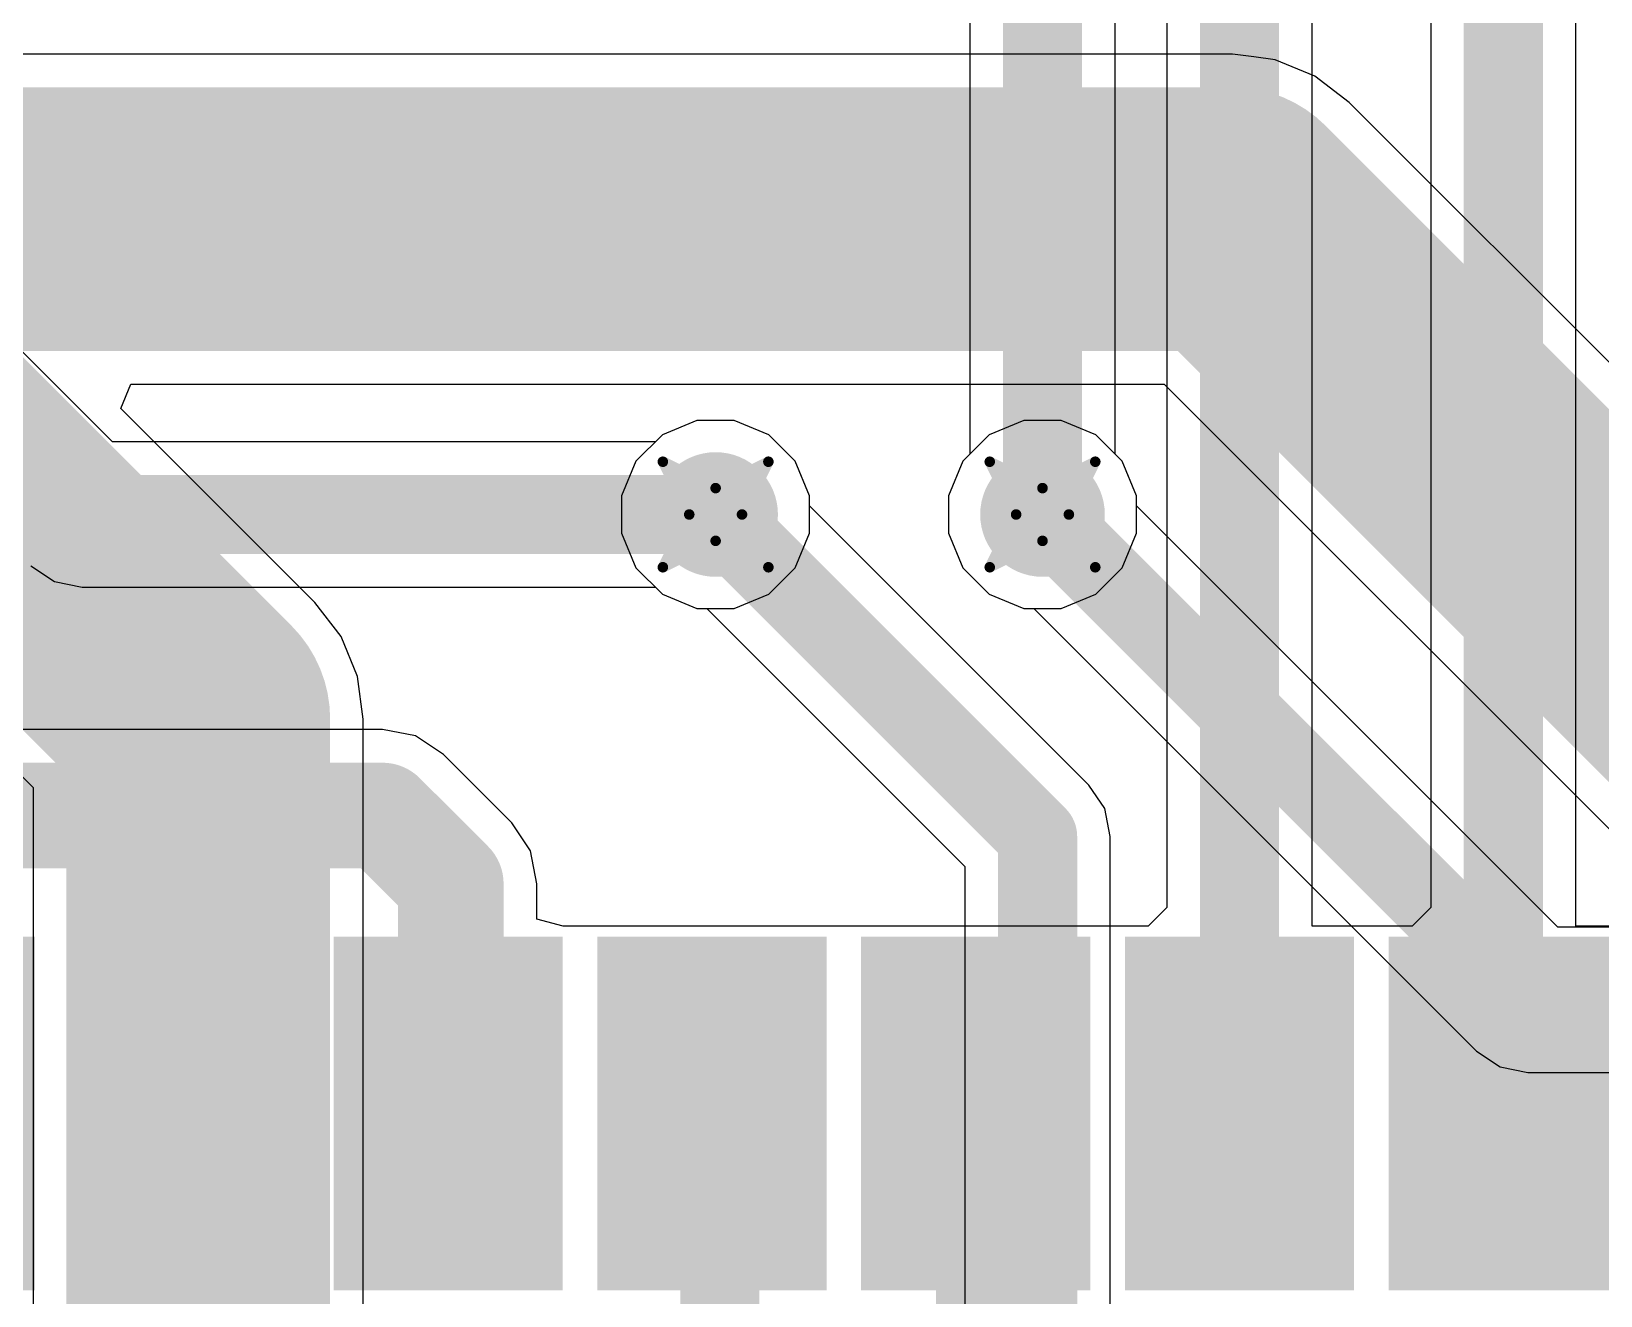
# Model space of a CAD drawing. Header units: inches. Extents: x -5 to 426, y -53 to 116.
# Drawn here: x 11.46 to 19.02, y -28.98 to -22.9 of the extents above; entities that cross this region are included whole.
import ezdxf

# ---------------------------------------------------------------- set-up
doc = ezdxf.new("R2010")
doc.units = ezdxf.units.IN
for name, color, linetype in [('Board Outline', 216, 'Continuous'), ('Bottom Layer', 5, 'Continuous'), ('Drill Drawing', 1, 'Continuous'), ('Top Layer', 1, 'Continuous'), ('Top Paste', 8, 'Continuous'), ('Top Solder', 216, 'Continuous'), ('Via Holes', 16, 'Continuous')]:
    doc.layers.add(name, color=color, linetype=linetype)

# ---------------------------------------------------------------- blocks, each defined once
blk = doc.blocks.new('38_SMD_M______23')
at = {"layer": 'Top Layer'}
for points in [[(-9.5, 2.98), (-8, 2.98), (-8, 2.08), (-9.5, 2.08)], [(-9.5, 1.71), (-8, 1.71), (-8, 0.81), (-9.5, 0.81)], [(-9.5, 0.44), (-8, 0.44), (-8, -0.46), (-9.5, -0.46)], [(-9.5, -0.83), (-8, -0.83), (-8, -1.73), (-9.5, -1.73)], [(-9.5, -2.1), (-8, -2.1), (-8, -3), (-9.5, -3)], [(-9.5, -3.37), (-8, -3.37), (-8, -4.27), (-9.5, -4.27)]]:
    blk.add_hatch(color=1, dxfattribs=at).paths.add_polyline_path(points)
at = {"layer": 'Top Paste'}
for points in [[(-9.5, 2.98), (-8, 2.98), (-8, 2.08), (-9.5, 2.08)], [(-9.5, 1.71), (-8, 1.71), (-8, 0.81), (-9.5, 0.81)], [(-9.5, 0.44), (-8, 0.44), (-8, -0.46), (-9.5, -0.46)], [(-9.5, -0.83), (-8, -0.83), (-8, -1.73), (-9.5, -1.73)], [(-9.5, -2.1), (-8, -2.1), (-8, -3), (-9.5, -3)], [(-9.5, -3.37), (-8, -3.37), (-8, -4.27), (-9.5, -4.27)]]:
    blk.add_hatch(color=8, dxfattribs=at).paths.add_polyline_path(points)
at = {"layer": 'Top Solder'}
for points in [[(-9.6016, 4.3516), (-7.8984, 4.3516), (-7.8984, 3.2484), (-9.6016, 3.2484)], [(-9.6016, 3.0816), (-7.8984, 3.0816), (-7.8984, 1.9784), (-9.6016, 1.9784)], [(-9.6016, 1.8116), (-7.8984, 1.8116), (-7.8984, 0.7084), (-9.6016, 0.7084)], [(-9.6016, 0.5416), (-7.8984, 0.5416), (-7.8984, -0.5616), (-9.6016, -0.5616)], [(-9.6016, -0.7284), (-7.8984, -0.7284), (-7.8984, -1.8316), (-9.6016, -1.8316)], [(-9.6016, -1.9984), (-7.8984, -1.9984), (-7.8984, -3.1016), (-9.6016, -3.1016)], [(-9.6016, -3.2684), (-7.8984, -3.2684), (-7.8984, -4.3716), (-9.6016, -4.3716)]]:
    blk.add_hatch(color=216, dxfattribs=at).paths.add_polyline_path(points)

msp = doc.modelspace()

# ---------------------------------------------------------------- hatches: boundary and pattern name
at = {"layer": 'Bottom Layer'}
h = msp.add_hatch(color=5, dxfattribs=at)
edge = h.paths.add_edge_path()
edge.add_arc((14.7585, -25.2222), 0.3, 0, 360)
h = msp.add_hatch(color=5, dxfattribs=at)
edge = h.paths.add_edge_path()
edge.add_arc((16.3322, -25.2222), 0.3, 0, 360)
at = {"layer": 'Top Layer'}
h = msp.add_hatch(color=1, dxfattribs=at)
edge = h.paths.add_edge_path()
edge.add_arc((14.7585, -25.2222), 0.3, 0, 360)
h = msp.add_hatch(color=1, dxfattribs=at)
edge = h.paths.add_edge_path()
edge.add_arc((16.3322, -25.2222), 0.3, 0, 360)
at = {"layer": 'Via Holes'}
h = msp.add_hatch(color=7, dxfattribs=at)
edge = h.paths.add_edge_path()
edge.add_arc((14.7585, -25.2222), 0.15, 0, 360)
h = msp.add_hatch(color=7, dxfattribs=at)
edge = h.paths.add_edge_path()
edge.add_arc((16.3322, -25.2222), 0.15, 0, 360)

# ---------------------------------------------------------------- linework, layer by layer
at = {"layer": 'Board Outline'}
msp.add_lwpolyline([(49.7725, 6.3481, 0.254, 0.254, -1.144567), (-0.2979, -38.4414, 0.254, 0.254, 0)], format="xyseb", dxfattribs=at)
at = {"layer": 'Bottom Layer'}
for p, q in [((17.2466, -23.0056), (9.8607, -23.0056)), ((17.3494, -23.0191), (17.2466, -23.0056)), ((17.2466, -23.0056), (17.2466, -23.0056)), ((17.4522, -23.0327), (17.3494, -23.0191)), ((17.6437, -23.112), (17.4522, -23.0327)), ((17.8082, -23.2382), (17.6437, -23.112)), ((20.066, -25.496), (17.8082, -23.2382)), ((9.5317, -24.594), (11.4736, -26.5359)), ((11.8953, -24.7113), (11.9439, -24.594)), ((11.9439, -24.594), (16.9176, -24.594)), ((16.9176, -24.594), (19.1754, -26.8518)), ((12.8294, -25.6454), (11.8953, -24.7113)), ((14.6686, -24.7698), (14.5023, -24.8387)), ((14.8485, -24.7698), (14.6686, -24.7698)), ((15.0148, -24.8387), (14.8485, -24.7698)), ((16.2422, -24.7698), (16.0759, -24.8387)), ((16.4222, -24.7698), (16.2422, -24.7698)), ((16.5885, -24.8387), (16.4222, -24.7698)), ((14.5023, -24.8387), (14.375, -24.9659)), ((15.1421, -24.9659), (15.0148, -24.8387)), ((16.0759, -24.8387), (15.9487, -24.9659)), ((16.7157, -24.9659), (16.5885, -24.8387)), ((14.375, -24.9659), (14.3061, -25.1322)), ((15.2109, -25.1322), (15.1421, -24.9659)), ((15.9487, -24.9659), (15.8798, -25.1322)), ((16.7846, -25.1322), (16.7157, -24.9659)), ((14.3061, -25.1322), (14.3061, -25.3122)), ((15.2109, -25.1802), (15.2109, -25.1322)), ((15.8798, -25.1322), (15.8798, -25.3122)), ((16.7846, -25.1802), (16.7846, -25.1322)), ((16.5559, -26.5251), (15.2109, -25.1802)), ((18.8138, -27.2094), (16.7846, -25.1802)), ((14.3061, -25.3122), (14.375, -25.4785)), ((15.8798, -25.3122), (15.9487, -25.4785)), ((14.375, -25.4785), (14.5023, -25.6057)), ((15.9487, -25.4785), (16.0759, -25.6057)), ((14.5023, -25.6057), (14.6686, -25.6746)), ((16.0759, -25.6057), (16.2422, -25.6746)), ((12.9556, -25.8099), (12.8294, -25.6454)), ((12.8294, -25.6454), (12.8294, -25.6454)), ((14.6686, -25.6746), (14.7165, -25.6746)), ((14.7165, -25.6746), (15.959, -26.9171)), ((16.2422, -25.6746), (16.2902, -25.6746)), ((16.2902, -25.6746), (18.4218, -27.8062)), ((13.0349, -26.0014), (12.9556, -25.8099)), ((13.062, -26.207), (13.0349, -26.0014)), ((13.062, -30.9257), (13.062, -26.207)), ((11.4736, -26.5359), (11.4736, -30.9257)), ((16.6317, -26.6385), (16.5559, -26.5251)), ((16.5559, -26.5251), (16.5559, -26.5251)), ((16.6583, -26.7723), (16.6317, -26.6385)), ((16.6583, -31.5351), (16.6583, -26.7723)), ((15.959, -26.9171), (15.959, -31.5351)), ((19.7135, -27.2094), (18.8138, -27.2094)), ((18.4218, -27.8062), (18.4218, -27.8062)), ((18.4218, -27.8062), (18.5352, -27.882)), ((18.5352, -27.882), (18.669, -27.9086)), ((18.669, -27.9086), (22.512, -27.9086))]:
    msp.add_line(p, q, dxfattribs=at)
for points in [[(9.8606, -23.7998, 1.27, 1.27, 0), (17.2466, -23.7998, 1.27, 1.27, 0)], [(9.8606, -23.7998, 1.27, 1.27, 0), (12.2678, -26.207, 1.27, 1.27, 0)], [(17.2466, -23.7998, 1.27, 1.27, 0), (19.737, -26.2902, 1.27, 1.27, 0)], [(14.7585, -25.2222, 0.381, 0.381, 0), (14.7585, -25.2222, 0.381, 0.381, 0)], [(14.7585, -25.2222, 0.381, 0.381, 0), (16.3087, -26.7723, 0.381, 0.381, 0)], [(16.3322, -25.2222, 0.381, 0.381, 0), (18.669, -27.559, 0.381, 0.381, 0)], [(12.2678, -30.9257, 1.27, 1.27, 0), (12.2678, -26.207, 1.27, 1.27, 0)], [(16.3087, -31.9775, 0.381, 0.381, 0), (16.3087, -26.7723, 0.381, 0.381, 0)], [(18.669, -27.559, 0.381, 0.381, 0), (22.6568, -27.559, 0.381, 0.381, 0)]]:
    msp.add_lwpolyline(points, format="xyseb", dxfattribs=at)
for points in [[(16.9291, -23.7998, 0.635, 0.635, 1), (17.5641, -23.7998, 0.635, 0.635, 1)], [(16.9291, -23.7998, 0.635, 0.635, 1), (17.5641, -23.7998, 0.635, 0.635, 1)], [(14.6633, -25.2222, 0.1905, 0.1905, 1), (14.8538, -25.2222, 0.1905, 0.1905, 1)], [(14.6633, -25.2222, 0.1905, 0.1905, 1), (14.8538, -25.2222, 0.1905, 0.1905, 1)], [(14.6633, -25.2222, 0.1905, 0.1905, 1), (14.8538, -25.2222, 0.1905, 0.1905, 1)], [(16.237, -25.2222, 0.1905, 0.1905, 1), (16.4275, -25.2222, 0.1905, 0.1905, 1)], [(11.9503, -26.207, 0.635, 0.635, 1), (12.5853, -26.207, 0.635, 0.635, 1)], [(11.9503, -26.207, 0.635, 0.635, 1), (12.5853, -26.207, 0.635, 0.635, 1)], [(16.2134, -26.7723, 0.1905, 0.1905, 1), (16.4039, -26.7723, 0.1905, 0.1905, 1)], [(16.2134, -26.7723, 0.1905, 0.1905, 1), (16.4039, -26.7723, 0.1905, 0.1905, 1)], [(18.5738, -27.559, 0.1905, 0.1905, 1), (18.7643, -27.559, 0.1905, 0.1905, 1)], [(18.5738, -27.559, 0.1905, 0.1905, 1), (18.7643, -27.559, 0.1905, 0.1905, 1)]]:
    msp.add_lwpolyline(points, format="xyseb", close=True, dxfattribs=at)
at = {"layer": 'Drill Drawing'}
for points in [[(14.5045, -24.9682, 0.0508, 0.0508, 0), (14.7585, -25.0952, 0.0508, 0.0508, 0)], [(14.5045, -24.9682, 0.0508, 0.0508, 0), (14.6315, -25.2222, 0.0508, 0.0508, 0)], [(14.7585, -25.0952, 0.0508, 0.0508, 0), (15.0125, -24.9682, 0.0508, 0.0508, 0)], [(14.8855, -25.2222, 0.0508, 0.0508, 0), (15.0125, -24.9682, 0.0508, 0.0508, 0)], [(16.0782, -24.9682, 0.0508, 0.0508, 0), (16.3322, -25.0952, 0.0508, 0.0508, 0)], [(16.0782, -24.9682, 0.0508, 0.0508, 0), (16.2052, -25.2222, 0.0508, 0.0508, 0)], [(16.3322, -25.0952, 0.0508, 0.0508, 0), (16.5862, -24.9682, 0.0508, 0.0508, 0)], [(16.4592, -25.2222, 0.0508, 0.0508, 0), (16.5862, -24.9682, 0.0508, 0.0508, 0)], [(14.5045, -25.4762, 0.0508, 0.0508, 0), (14.6315, -25.2222, 0.0508, 0.0508, 0)], [(14.8855, -25.2222, 0.0508, 0.0508, 0), (15.0125, -25.4762, 0.0508, 0.0508, 0)], [(16.0782, -25.4762, 0.0508, 0.0508, 0), (16.2052, -25.2222, 0.0508, 0.0508, 0)], [(16.4592, -25.2222, 0.0508, 0.0508, 0), (16.5862, -25.4762, 0.0508, 0.0508, 0)], [(14.5045, -25.4762, 0.0508, 0.0508, 0), (14.7585, -25.3492, 0.0508, 0.0508, 0)], [(14.7585, -25.3492, 0.0508, 0.0508, 0), (15.0125, -25.4762, 0.0508, 0.0508, 0)], [(16.0782, -25.4762, 0.0508, 0.0508, 0), (16.3322, -25.3492, 0.0508, 0.0508, 0)], [(16.3322, -25.3492, 0.0508, 0.0508, 0), (16.5862, -25.4762, 0.0508, 0.0508, 0)]]:
    msp.add_lwpolyline(points, format="xyseb", dxfattribs=at)
for points in [[(14.4918, -24.9682, 0.0254, 0.0254, 1), (14.5172, -24.9682, 0.0254, 0.0254, 1)], [(14.4918, -24.9682, 0.0254, 0.0254, 1), (14.5172, -24.9682, 0.0254, 0.0254, 1)], [(14.9998, -24.9682, 0.0254, 0.0254, 1), (15.0252, -24.9682, 0.0254, 0.0254, 1)], [(14.9998, -24.9682, 0.0254, 0.0254, 1), (15.0252, -24.9682, 0.0254, 0.0254, 1)], [(16.0655, -24.9682, 0.0254, 0.0254, 1), (16.0909, -24.9682, 0.0254, 0.0254, 1)], [(16.0655, -24.9682, 0.0254, 0.0254, 1), (16.0909, -24.9682, 0.0254, 0.0254, 1)], [(16.5735, -24.9682, 0.0254, 0.0254, 1), (16.5989, -24.9682, 0.0254, 0.0254, 1)], [(16.5735, -24.9682, 0.0254, 0.0254, 1), (16.5989, -24.9682, 0.0254, 0.0254, 1)], [(14.7458, -25.0952, 0.0254, 0.0254, 1), (14.7712, -25.0952, 0.0254, 0.0254, 1)], [(14.7458, -25.0952, 0.0254, 0.0254, 1), (14.7712, -25.0952, 0.0254, 0.0254, 1)], [(16.3195, -25.0952, 0.0254, 0.0254, 1), (16.3449, -25.0952, 0.0254, 0.0254, 1)], [(16.3195, -25.0952, 0.0254, 0.0254, 1), (16.3449, -25.0952, 0.0254, 0.0254, 1)], [(14.6188, -25.2222, 0.0254, 0.0254, 1), (14.6442, -25.2222, 0.0254, 0.0254, 1)], [(14.6188, -25.2222, 0.0254, 0.0254, 1), (14.6442, -25.2222, 0.0254, 0.0254, 1)], [(14.8728, -25.2222, 0.0254, 0.0254, 1), (14.8982, -25.2222, 0.0254, 0.0254, 1)], [(14.8728, -25.2222, 0.0254, 0.0254, 1), (14.8982, -25.2222, 0.0254, 0.0254, 1)], [(16.1925, -25.2222, 0.0254, 0.0254, 1), (16.2179, -25.2222, 0.0254, 0.0254, 1)], [(16.1925, -25.2222, 0.0254, 0.0254, 1), (16.2179, -25.2222, 0.0254, 0.0254, 1)], [(16.4465, -25.2222, 0.0254, 0.0254, 1), (16.4719, -25.2222, 0.0254, 0.0254, 1)], [(16.4465, -25.2222, 0.0254, 0.0254, 1), (16.4719, -25.2222, 0.0254, 0.0254, 1)], [(14.7458, -25.3492, 0.0254, 0.0254, 1), (14.7712, -25.3492, 0.0254, 0.0254, 1)], [(14.7458, -25.3492, 0.0254, 0.0254, 1), (14.7712, -25.3492, 0.0254, 0.0254, 1)], [(16.3195, -25.3492, 0.0254, 0.0254, 1), (16.3449, -25.3492, 0.0254, 0.0254, 1)], [(16.3195, -25.3492, 0.0254, 0.0254, 1), (16.3449, -25.3492, 0.0254, 0.0254, 1)], [(14.4918, -25.4762, 0.0254, 0.0254, 1), (14.5172, -25.4762, 0.0254, 0.0254, 1)], [(14.4918, -25.4762, 0.0254, 0.0254, 1), (14.5172, -25.4762, 0.0254, 0.0254, 1)], [(14.9998, -25.4762, 0.0254, 0.0254, 1), (15.0252, -25.4762, 0.0254, 0.0254, 1)], [(14.9998, -25.4762, 0.0254, 0.0254, 1), (15.0252, -25.4762, 0.0254, 0.0254, 1)], [(16.0655, -25.4762, 0.0254, 0.0254, 1), (16.0909, -25.4762, 0.0254, 0.0254, 1)], [(16.0655, -25.4762, 0.0254, 0.0254, 1), (16.0909, -25.4762, 0.0254, 0.0254, 1)], [(16.5735, -25.4762, 0.0254, 0.0254, 1), (16.5989, -25.4762, 0.0254, 0.0254, 1)], [(16.5735, -25.4762, 0.0254, 0.0254, 1), (16.5989, -25.4762, 0.0254, 0.0254, 1)]]:
    msp.add_lwpolyline(points, format="xyseb", close=True, dxfattribs=at)
at = {"layer": 'Top Layer'}
for p, q in [((15.9826, -16.0782), (15.9826, -24.932)), ((16.6818, -24.932), (16.6818, -16.223)), ((16.9311, -16.5775), (16.9311, -27.1138)), ((17.6303, -27.2036), (17.6303, -16.7223)), ((18.2011, -16.9661), (18.2011, -27.1138)), ((18.9003, -27.2036), (18.9003, -16.9782)), ((11.8542, -24.8726), (10.7961, -23.8145)), ((14.6686, -24.7698), (14.5023, -24.8387)), ((14.8485, -24.7698), (14.6686, -24.7698)), ((15.0148, -24.8387), (14.8485, -24.7698)), ((14.5023, -24.8387), (14.4684, -24.8726)), ((15.1421, -24.9659), (15.0148, -24.8387)), ((14.4684, -24.8726), (11.8542, -24.8726)), ((15.2109, -25.1322), (15.1421, -24.9659)), ((15.9487, -24.9659), (15.8798, -25.1322)), ((15.9826, -24.932), (15.9487, -24.9659)), ((16.7157, -24.9659), (16.6818, -24.932)), ((16.7846, -25.1322), (16.7157, -24.9659)), ((15.2109, -25.3122), (15.2109, -25.1322)), ((15.8798, -25.1322), (15.8798, -25.3122)), ((16.7846, -25.3122), (16.7846, -25.1322)), ((15.1421, -25.4785), (15.2109, -25.3122)), ((15.8798, -25.3122), (15.9487, -25.4785)), ((16.7157, -25.4785), (16.7846, -25.3122)), ((11.4622, -25.4694), (11.5756, -25.5452)), ((15.0148, -25.6057), (15.1421, -25.4785)), ((15.9487, -25.4785), (16.0759, -25.6057)), ((16.5885, -25.6057), (16.7157, -25.4785)), ((11.5756, -25.5452), (11.7094, -25.5718)), ((11.7094, -25.5718), (11.7094, -25.5718)), ((11.7094, -25.5718), (14.4684, -25.5718)), ((14.4684, -25.5718), (14.5023, -25.6057)), ((14.5023, -25.6057), (14.6686, -25.6746)), ((14.8485, -25.6746), (15.0148, -25.6057)), ((16.0759, -25.6057), (16.2422, -25.6746)), ((16.4222, -25.6746), (16.5885, -25.6057)), ((14.6686, -25.6746), (14.8485, -25.6746)), ((16.2422, -25.6746), (16.4222, -25.6746)), ((13.1548, -26.2568), (10.5775, -26.2568)), ((13.3134, -26.2884), (13.1548, -26.2568)), ((13.4478, -26.3782), (13.3134, -26.2884)), ((13.7769, -26.7072), (13.4478, -26.3782)), ((13.8667, -26.8416), (13.7769, -26.7072)), ((13.8982, -27.0002), (13.8667, -26.8416)), ((13.8982, -27.1699), (13.8982, -27.0002)), ((16.9311, -27.1138), (16.8413, -27.2036)), ((18.2011, -27.1138), (18.1112, -27.2036)), ((14.0252, -27.2036), (13.8982, -27.1699)), ((14.0731, -27.2036), (14.0252, -27.2036)), ((14.2001, -27.2036), (14.0731, -27.2036)), ((15.2813, -27.2036), (14.2001, -27.2036)), ((15.3431, -27.2036), (15.2813, -27.2036)), ((15.4701, -27.2036), (15.3431, -27.2036)), ((16.5513, -27.2036), (15.4701, -27.2036)), ((16.6783, -27.2036), (16.5513, -27.2036)), ((16.8413, -27.2036), (16.6783, -27.2036)), ((17.8213, -27.2036), (17.6303, -27.2036)), ((17.9157, -27.2036), (17.8213, -27.2036)), ((18.1112, -27.2036), (17.9157, -27.2036)), ((19.0913, -27.2036), (18.9003, -27.2036))]:
    msp.add_line(p, q, dxfattribs=at)
for points in [[(16.3322, -25.2222, 0.381, 0.381, 0), (16.3322, -16.0782, 0.381, 0.381, 0)], [(17.2807, -28.106, 0.381, 0.381, 0), (17.2807, -16.5775, 0.381, 0.381, 0)], [(18.5507, -28.106, 0.381, 0.381, 0), (18.5507, -16.6881, 0.381, 0.381, 0)], [(10.4465, -23.9593, 0.381, 0.381, 0), (11.7094, -25.2222, 0.381, 0.381, 0)], [(11.7094, -25.2222, 0.381, 0.381, 0), (14.7585, -25.2222, 0.381, 0.381, 0)], [(10.3957, -26.6712, 0.508, 0.508, 0), (13.1548, -26.6712, 0.508, 0.508, 0)], [(13.1548, -26.6712, 0.508, 0.508, 0), (13.4839, -27.0002, 0.508, 0.508, 0)], [(13.4839, -28.0928, 0.508, 0.508, 0), (13.4839, -27.0002, 0.508, 0.508, 0)], [(14.7407, -28.106, 0.381, 0.381, 0), (14.7407, -27.806, 0.381, 0.381, 0)], [(13.4707, -28.106, 0.508, 0.508, 0), (13.4839, -28.0928, 0.508, 0.508, 0)], [(16.0107, -29.4656, 0.381, 0.381, 0), (16.0107, -28.106, 0.381, 0.381, 0)], [(14.7788, -29.8245, 0.381, 0.381, 0), (14.7788, -28.1441, 0.381, 0.381, 0)], [(14.7407, -28.106, 0.2032, 0.2032, 0), (14.7788, -28.1441, 0.2032, 0.2032, 0)]]:
    msp.add_lwpolyline(points, format="xyseb", dxfattribs=at)
for points in [[(11.6142, -25.2222, 0.1905, 0.1905, 1), (11.8047, -25.2222, 0.1905, 0.1905, 1)], [(11.6142, -25.2222, 0.1905, 0.1905, 1), (11.8047, -25.2222, 0.1905, 0.1905, 1)], [(14.6633, -25.2222, 0.1905, 0.1905, 1), (14.8538, -25.2222, 0.1905, 0.1905, 1)], [(16.237, -25.2222, 0.1905, 0.1905, 1), (16.4275, -25.2222, 0.1905, 0.1905, 1)], [(13.0278, -26.6712, 0.254, 0.254, 1), (13.2818, -26.6712, 0.254, 0.254, 1)], [(13.0278, -26.6712, 0.254, 0.254, 1), (13.2818, -26.6712, 0.254, 0.254, 1)], [(13.3569, -27.0002, 0.254, 0.254, 1), (13.6109, -27.0002, 0.254, 0.254, 1)], [(13.3569, -27.0002, 0.254, 0.254, 1), (13.6109, -27.0002, 0.254, 0.254, 1)], [(14.6454, -27.806, 0.1905, 0.1905, 1), (14.8359, -27.806, 0.1905, 0.1905, 1)], [(13.3437, -28.106, 0.254, 0.254, 1), (13.5977, -28.106, 0.254, 0.254, 1)], [(13.3569, -28.0928, 0.254, 0.254, 1), (13.6109, -28.0928, 0.254, 0.254, 1)], [(13.3569, -28.0928, 0.254, 0.254, 1), (13.6109, -28.0928, 0.254, 0.254, 1)], [(14.6454, -28.106, 0.1905, 0.1905, 1), (14.8359, -28.106, 0.1905, 0.1905, 1)], [(15.9154, -28.106, 0.1905, 0.1905, 1), (16.1059, -28.106, 0.1905, 0.1905, 1)], [(17.1854, -28.106, 0.1905, 0.1905, 1), (17.3759, -28.106, 0.1905, 0.1905, 1)], [(18.4554, -28.106, 0.1905, 0.1905, 1), (18.6459, -28.106, 0.1905, 0.1905, 1)], [(14.6835, -28.1441, 0.1905, 0.1905, 1), (14.874, -28.1441, 0.1905, 0.1905, 1)], [(14.6899, -28.106, 0.1016, 0.1016, 1), (14.7915, -28.106, 0.1016, 0.1016, 1)], [(14.728, -28.1441, 0.1016, 0.1016, 1), (14.8296, -28.1441, 0.1016, 0.1016, 1)]]:
    msp.add_lwpolyline(points, format="xyseb", close=True, dxfattribs=at)

# ---------------------------------------------------------------- block references
at = {"rotation": 90}
msp.add_blockref('38_SMD_M______23', (14.7307, -19.356), dxfattribs=at)

doc.saveas('drawing.dxf')
